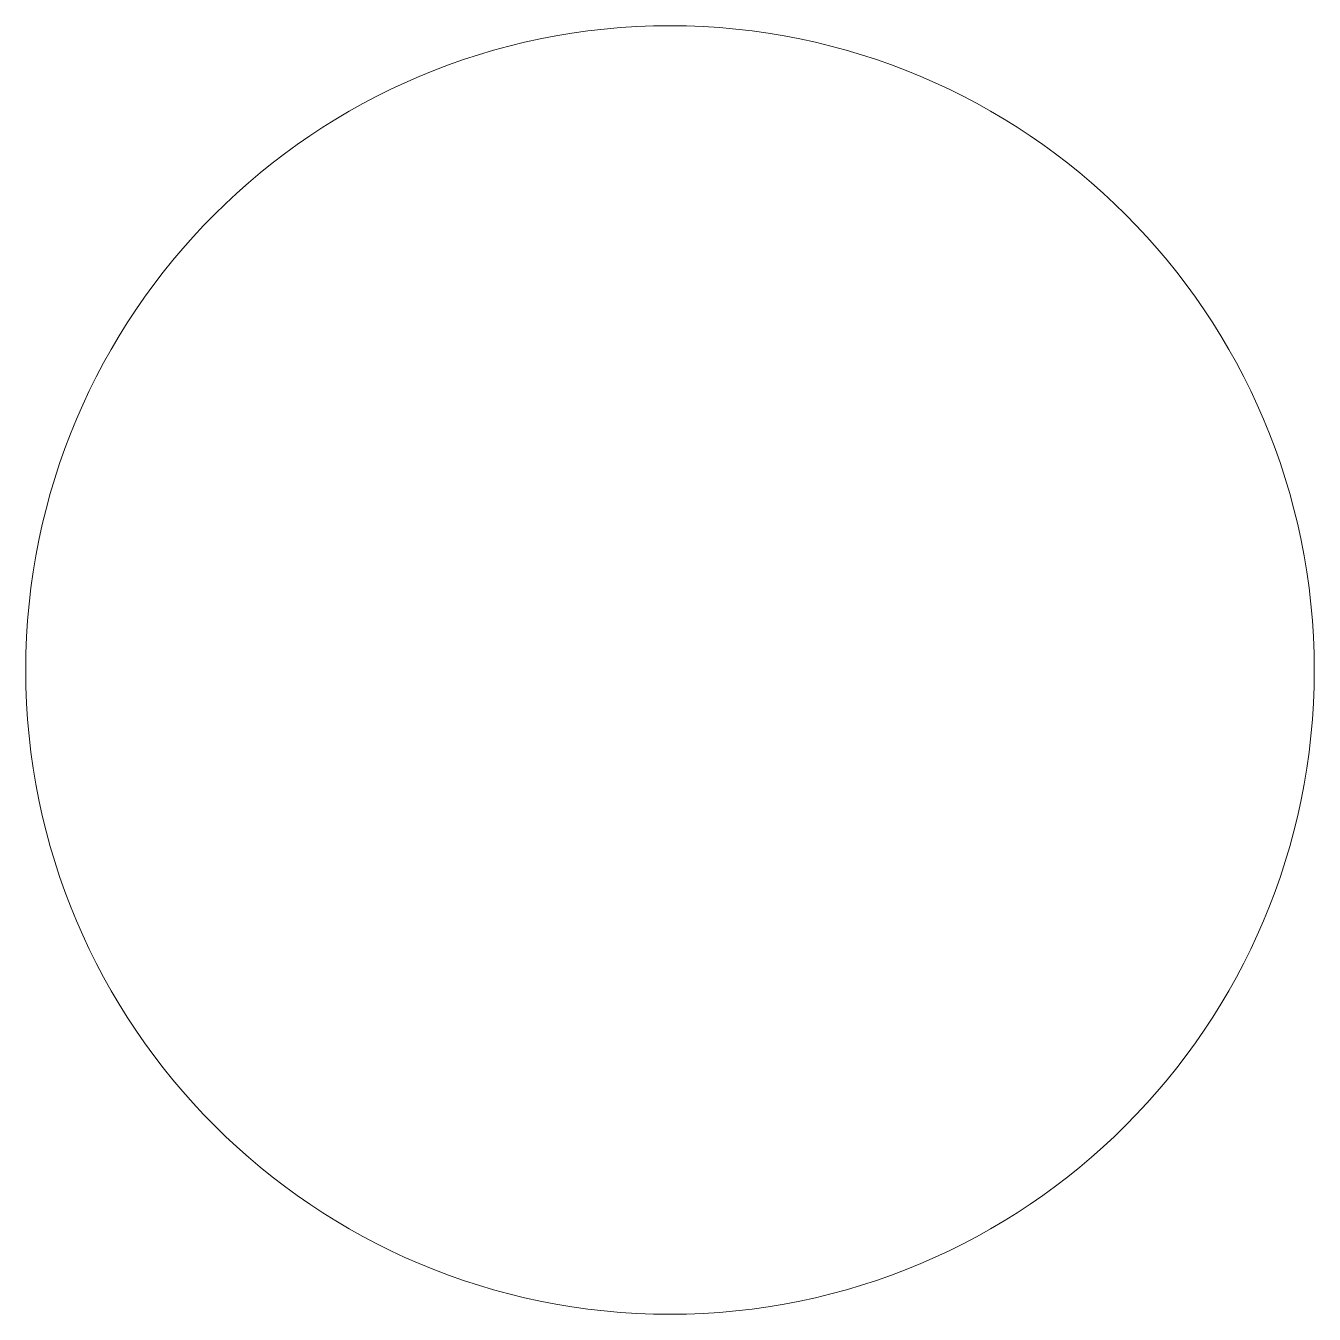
# Model space of a CAD drawing. Header units: inches. Extents: x 0.43 to 6.26, y -6.31 to -0.48.
import ezdxf

# ---------------------------------------------------------------- set-up
doc = ezdxf.new("R2010")
doc.units = ezdxf.units.IN
doc.header["$MEASUREMENT"] = 0
doc.layers.add('Layer 1', color=7, linetype='Continuous')

msp = doc.modelspace()

# ---------------------------------------------------------------- linework, layer by layer
at = {"layer": 'Layer 1', "lineweight": 0}
msp.add_open_spline([(3.3417, -0.4828), (1.7316, -0.4828), (0.4263, -1.7882), (0.4263, -3.3983), (0.4263, -5.0085), (1.7316, -6.3137), (3.3417, -6.3137), (4.9519, -6.3137), (6.2574, -5.0084), (6.2574, -3.3983), (6.2572, -1.7881), (4.9519, -0.4828), (3.3417, -0.4828)], degree=3, knots=[0, 0, 0, 0, 1, 1, 1, 2, 2, 2, 3, 3, 3, 4, 4, 4, 4], dxfattribs=at)

doc.saveas('drawing.dxf')
